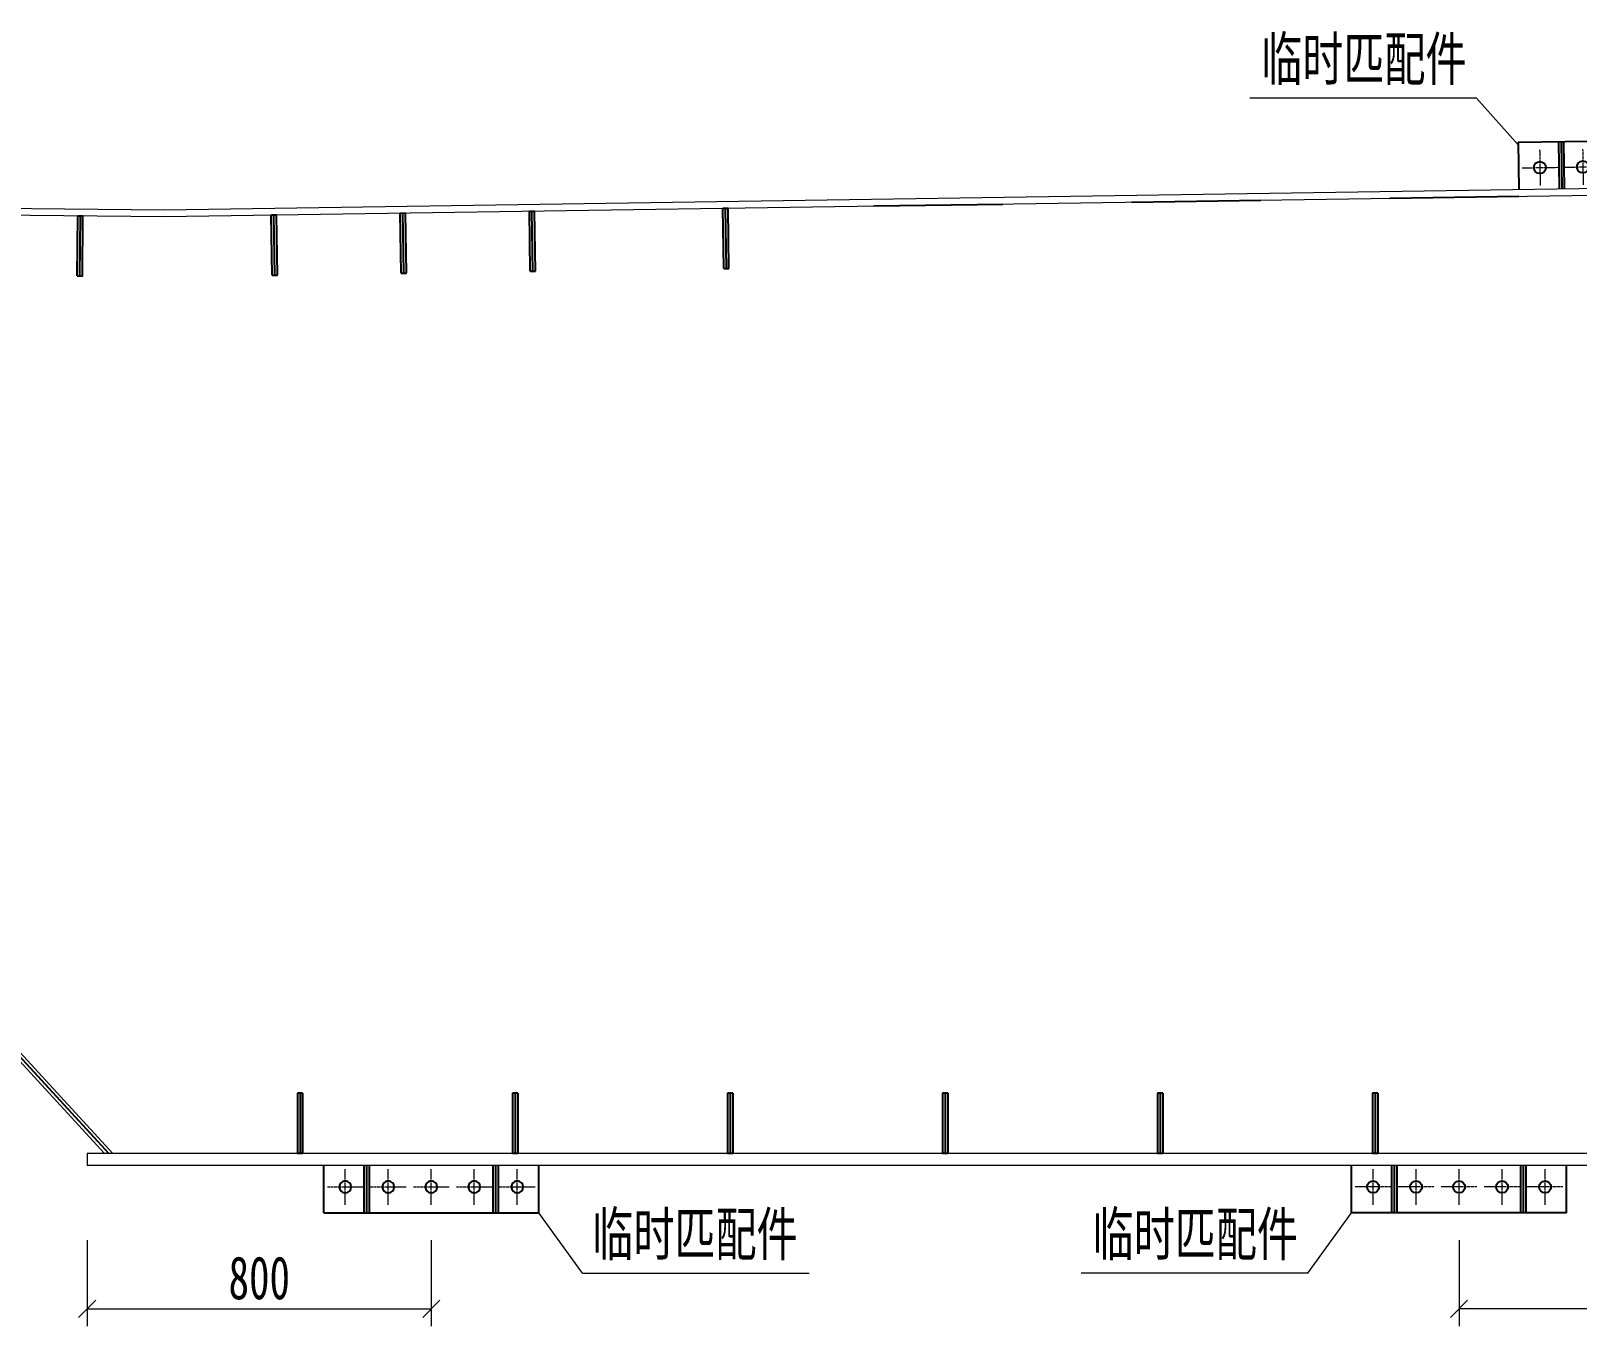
# Model space of a CAD drawing. Header units: millimetres. Extents: x 144887 to 156007, y -97691 to -90952.
# Drawn here: x 149073 to 152668, y -97691 to -94679 of the extents above; entities that cross this region are included whole.
import ezdxf
from ezdxf.enums import TextEntityAlignment as Align

# ---------------------------------------------------------------- set-up
doc = ezdxf.new("R2010")
doc.units = ezdxf.units.MM
doc.linetypes.add('CENTER2', pattern=[28.575, 19.05, -3.175, 3.175, -3.175])
doc.layers.get('Defpoints').update_dxf_attribs({"color": 8})
for name, color, linetype, lineweight in [('中心线', 2, 'CENTER2', 15), ('文字', 7, 'Continuous', 15), ('细实线', 4, 'Continuous', 15), ('钢板粗线', 1, 'Continuous', 25), ('钢板细线', 6, 'Continuous', 15)]:
    doc.layers.add(name, color=color, linetype=linetype, lineweight=lineweight)
doc.styles.add('111', font='', dxfattribs={"width": 0.7})
doc.styles.add('BM_Dim', font='', dxfattribs={"width": 0.85})
doc.styles.get('111').set_extended_font_data('仿宋_GB2312')
doc.styles.get('BM_Dim').set_extended_font_data('仿宋_GB2312')
doc.dimstyles.new('200', dxfattribs={"dimscale": 0, "dimtxt": 2.5, "dimasz": 1, "dimexe": 1, "dimexo": 1, "dimgap": 0.6, "dimtad": 1, "dimdec": 0, "dimdsep": 46, "dimtxsty": '111', "dimblk": 'OBLIQUE', "dimcen": 0, "dimclrd": 4, "dimclre": 4, "dimclrt": 4, "dimadec": 1, "dimazin": 2, "dimtfac": 1, "dimtdec": 0, "dimtix": 1, "dimtmove": 2, "dimatfit": 3, "dimfxl": 4, "dimfxlon": 1, "dimtolj": 1, "dimlwd": -1, "dimlwe": -1, "dimarcsym": 0})

# ---------------------------------------------------------------- blocks, each defined once
blk = doc.blocks.new('12-140加劲 无过焊孔')
at = {"layer": 'Defpoints'}
blk.add_line((38946.6, 32076.7), (38946.6, 32216.7), dxfattribs=at)
at = {"layer": '钢板粗线', "color": 7}
for p, q in [((38940.6, 32076.7), (38940.6, 32216.7)), ((38940.6, 32216.7), (38952.6, 32216.7)), ((38952.6, 32076.7), (38952.6, 32216.7)), ((38940.6, 32076.7), (38952.6, 32076.7))]:
    blk.add_line(p, q, dxfattribs=at)
blk = doc.blocks.new('U型肋2')
at = {"layer": 'Defpoints'}
blk.add_line((89516.8, -40634.7), (89816.8, -40634.7), dxfattribs=at)
blk = doc.blocks.new('匹配件立面')
at = {"layer": 'Defpoints'}
for p, q in [((-150, 0), (-150, -110)), ((150, 0), (150, -110))]:
    blk.add_line(p, q, dxfattribs=at)
at = {"layer": '中心线', "ltscale": 0.3}
for p, q in [((-200, -18.6), (-200, -101.4)), ((-100, -18.6), (-100, -101.4)), ((0, -18.6), (0, -101.4)), ((100, -18.6), (100, -101.4)), ((200, -18.6), (200, -101.4)), ((-241.4, -60), (-158.6, -60)), ((-141.4, -60), (-58.6, -60)), ((-41.4, -60), (41.4, -60)), ((58.6, -60), (141.4, -60)), ((158.6, -60), (241.4, -60))]:
    blk.add_line(p, q, dxfattribs=at)
at = {"layer": '钢板粗线'}
for p, q in [((-250, 0), (250, 0)), ((-250, 0), (-250, -110)), ((-156, 0), (-156, -110)), ((-144, 0), (-144, -110)), ((144, 0), (144, -110)), ((156, 0), (156, -110)), ((250, 0), (250, -110))]:
    blk.add_line(p, q, dxfattribs=at)
for centre in [(-200, -60), (-100, -60), (0, -60), (100, -60), (200, -60)]:
    blk.add_circle(centre, 14, dxfattribs=at)
blk = doc.blocks.new('_Oblique')
at = {"color": 0, "linetype": 'ByBlock', "lineweight": -2}
blk.add_line((-0.5, -0.5), (0.5, 0.5), dxfattribs=at)
blk = doc.blocks.new('*D853')
at = {"layer": 'Defpoints', "color": 0}
for p in [(153193.8, -97317.2), (152393.8, -97427.2), (152393.8, -97650.8)]:
    blk.add_point(p, dxfattribs=at)
at = {"layer": '细实线', "color": 4}
for p, q in [((152393.8, -97490.8), (152393.8, -97690.8)), ((153193.8, -97490.8), (153193.8, -97690.8)), ((153193.8, -97650.8), (152393.8, -97650.8))]:
    blk.add_line(p, q, dxfattribs=at)
at = {"layer": '细实线', "color": 4, "xscale": 40, "yscale": 40, "zscale": 40, "rotation": 180}
blk.add_blockref('_Oblique', (152393.8, -97650.8), dxfattribs=at)
at = {"layer": '细实线', "color": 4, "xscale": 40, "yscale": 40, "zscale": 40}
blk.add_blockref('_Oblique', (153193.8, -97650.8), dxfattribs=at)
at = {"layer": '细实线', "color": 4, "insert": (152793.8, -97579.2), "char_height": 100, "attachment_point": 5, "style": '111'}
blk.add_mtext('\\A1;800', dxfattribs=at)
blk = doc.blocks.new('*D854')
at = {"layer": 'Defpoints', "color": 0}
for p in [(149203.8, -97317.2), (150003.8, -97427.2), (150003.8, -97650.8)]:
    blk.add_point(p, dxfattribs=at)
at = {"layer": '细实线', "color": 4}
for p, q in [((149203.8, -97490.8), (149203.8, -97690.8)), ((150003.8, -97490.8), (150003.8, -97690.8)), ((149203.8, -97650.8), (150003.8, -97650.8))]:
    blk.add_line(p, q, dxfattribs=at)
at = {"layer": '细实线', "color": 4, "xscale": 40, "yscale": 40, "zscale": 40, "rotation": 180}
blk.add_blockref('_Oblique', (149203.8, -97650.8), dxfattribs=at)
at = {"layer": '细实线', "color": 4, "xscale": 40, "yscale": 40, "zscale": 40}
blk.add_blockref('_Oblique', (150003.8, -97650.8), dxfattribs=at)
at = {"layer": '细实线', "color": 4, "insert": (149603.8, -97579.2), "char_height": 100, "attachment_point": 5, "style": '111'}
blk.add_mtext('\\A1;800', dxfattribs=at)

msp = doc.modelspace()

# ---------------------------------------------------------------- linework, layer by layer
at = {"layer": 'Defpoints'}
msp.add_line((147212.3, -95072.9), (149253.8, -97289.2), dxfattribs=at)
at = {"layer": '细实线'}
for p, q in [((152434.4, -94835.3), (151907.3, -94835.3)), ((152434.4, -94835.3), (152531, -94943.5)), ((150355.1, -97568), (150253.8, -97427.2)), ((152042.4, -97568), (152143.8, -97427.2)), ((150355.1, -97568), (150882.3, -97568)), ((152042.4, -97568), (151515.2, -97568))]:
    msp.add_line(p, q, dxfattribs=at)
at = {"layer": '钢板细线'}
for p, q in [((147217.6, -95089), (149244.2, -97289.2)), ((147236.8, -95089.2), (149263.3, -97289.2)), ((153193.8, -97289.2), (149203.8, -97289.2)), ((149203.8, -97289.2), (149203.8, -97317.2)), ((153193.8, -97317.2), (149203.8, -97317.2))]:
    msp.add_line(p, q, dxfattribs=at)
for points in [[(146768.1, -95068.5), (149382.6, -95094.7), (154266.3, -95021.4)], [(146657.7, -95083.4), (149382.6, -95110.7), (154164.7, -95038.9)]]:
    msp.add_lwpolyline(points, dxfattribs=at)

# ---------------------------------------------------------------- block references
at = {"layer": '细实线'}
for name, p, rotation in [('匹配件立面', (152780.9, -94933.7), 0.8593722436447964), ('12-140加劲 无过焊孔', (111778.8, -127895), 0.8593722439355104), ('12-140加劲 无过焊孔', (112228.8, -127888.3), 0.8593722439355104), ('12-140加劲 无过焊孔', (109920.6, -126933.9), 359.4262908401089), ('12-140加劲 无过焊孔', (111178.8, -127904), 0.8593722439355104), ('12-140加劲 无过焊孔', (111478.8, -127899.5), 0.8593722439355104), ('匹配件立面', (152393.8, -97427.2), 179.9999999999972)]:
    msp.add_blockref(name, p, dxfattribs=dict(at, rotation=rotation))
at = {"layer": '细实线', "xscale": -1, "rotation": 180.0000000000028}
msp.add_blockref('匹配件立面', (150003.8, -97427.2), dxfattribs=at)
at = {"layer": '钢板细线'}
for name, p, rotation in [('U型肋2', (62116.4, -55780.4), 0.8593722436446944), ('U型肋2', (60916.5, -55798.4), 0.8593722436446944), ('U型肋2', (61516.5, -55789.4), 0.8593722436446944), ('12-140加劲 无过焊孔', (188645.3, -65072.4), 180.000000000002), ('12-140加劲 无过焊孔', (189145.3, -65072.4), 180.0000000000021), ('12-140加劲 无过焊孔', (189645.3, -65072.4), 180.0000000000021), ('12-140加劲 无过焊孔', (190145.3, -65072.4), 180.0000000000021), ('12-140加劲 无过焊孔', (190645.3, -65072.4), 180.0000000000021), ('12-140加劲 无过焊孔', (191145.3, -65072.4), 180.0000000000021)]:
    msp.add_blockref(name, p, dxfattribs=dict(at, rotation=rotation))

# ---------------------------------------------------------------- texts
at = {"layer": '文字', "style": 'BM_Dim', "width": 0.7}
for p in [(152172.5, -94824.1), (151780.5, -97556.8)]:
    msp.add_text('临时匹配件', height=100, rotation=360, dxfattribs=at).set_placement(p, align=Align.BOTTOM_CENTER)
msp.add_text('临时匹配件', height=100, dxfattribs=at).set_placement((150617, -97556.8), align=Align.BOTTOM_CENTER)

# ---------------------------------------------------------------- dimensions: what is measured, and where the dimension line sits
at = {"layer": '细实线'}
dim = msp.add_linear_dim(base=(150003.8, -97650.8), p1=(149203.8, -97317.2), p2=(150003.8, -97427.2), angle=180, dimstyle='200', override={"dimscale": 40, "dimblk": 'Oblique'}, dxfattribs=at)
dim.commit()
dim.dimension.update_dxf_attribs({"geometry": '*D854', "text_midpoint": (149603.8, -97579.2)})
dim = msp.add_linear_dim(base=(152393.8, -97650.8), p1=(153193.8, -97317.2), p2=(152393.8, -97427.2), dimstyle='200', override={"dimscale": 40, "dimblk": 'Oblique'}, dxfattribs=at)
dim.commit()
dim.dimension.update_dxf_attribs({"geometry": '*D853', "text_midpoint": (152793.8, -97579.2)})

doc.saveas('drawing.dxf')
